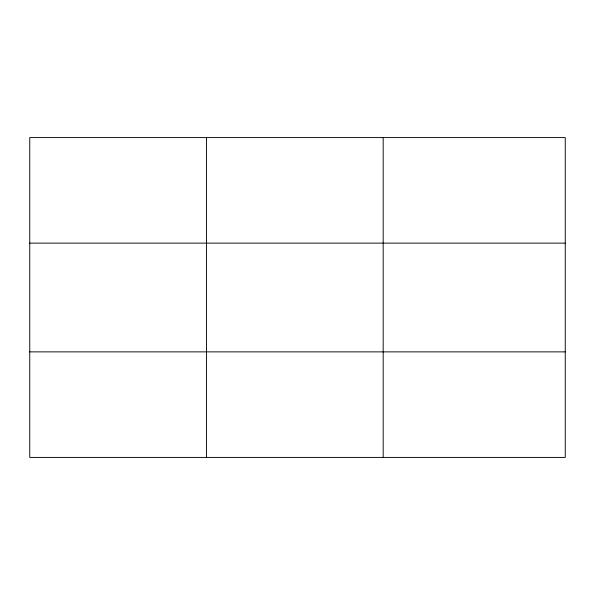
<?xml version="1.0" encoding="UTF-8"?>
<svg xmlns="http://www.w3.org/2000/svg" width="595" height="595" viewBox="0 0 595 595"><rect width="100%" height="100%" fill="white"/><g stroke="black" fill="none" stroke-linecap="round" stroke-linejoin="round"><path stroke-width="0.89" d="M206.465 457.414L206.465 137.586M383.18 457.414L383.18 137.586M565.25 243.124L565.25 137.586L29.75 137.586L29.75 457.414L565.25 457.414L565.25 243.124L29.75 243.124M29.75 351.876L565.25 351.876"/></g></svg>
